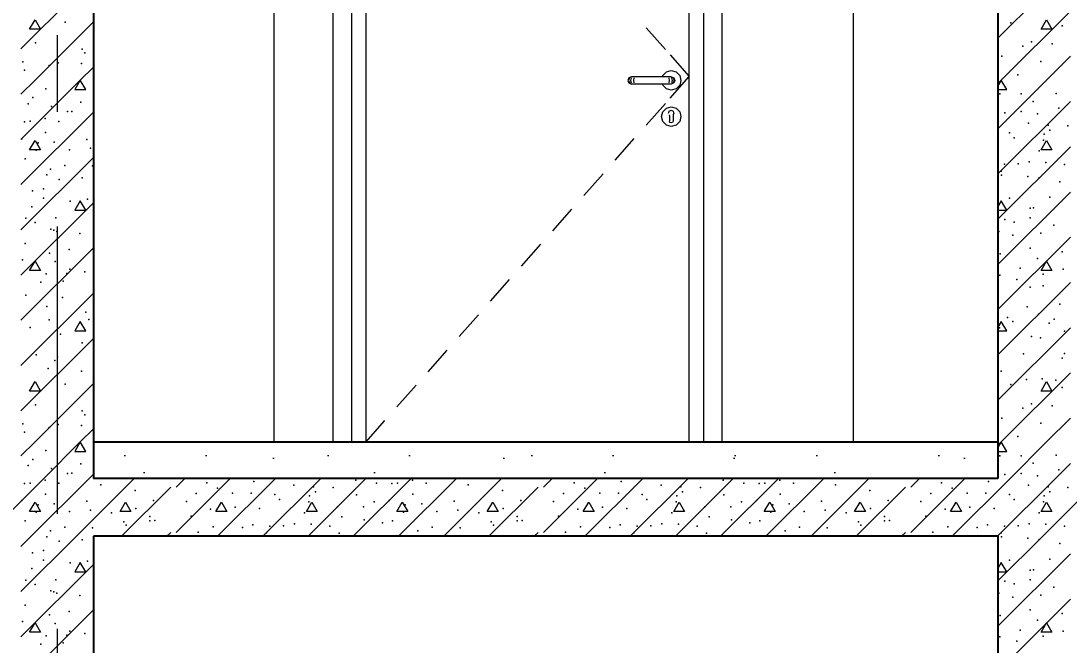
# Model space of a CAD drawing. Header units: millimetres. Extents: x 18162 to 7085488, y 72188 to 247925.
# Drawn here: x 4257013 to 4259909, y 146192 to 147917 of the extents above; entities that cross this region are included whole.
import ezdxf
from ezdxf.enums import TextEntityAlignment as Align

# ---------------------------------------------------------------- set-up
doc = ezdxf.new("R2010")
doc.units = ezdxf.units.MM
doc.header["$MEASUREMENT"] = 0
doc.linetypes.add('Double Dashed', pattern=[1093.611073, 529.166651, -211.666656, 141.111112, -211.666656])
for name, color, linetype in [('Archicad Doors', 7, 'Continuous'), ('Structural - Bearing', 7, 'Continuous'), ('Structural - Grid', 7, 'Continuous')]:
    doc.layers.add(name, color=color, linetype=linetype)
doc.styles.add('GENERATED_STYLE_3', font='', dxfattribs={"width": 0.8})
doc.styles.get('GENERATED_STYLE_3').set_extended_font_data('ISOCPEUR MON')
doc.dimstyles.new('GENERATED_STYLE__12', dxfattribs={"dimtxt": 330.000007, "dimasz": 171, "dimexe": 0.18, "dimexo": 150, "dimgap": 0, "dimtad": 1, "dimdec": 0, "dimzin": 0, "dimdsep": 46, "dimtxsty": 'GENERATED_STYLE_3', "dimblk": 'ARROWHEAD_2', "dimblk1": 'ARROWHEAD_2', "dimblk2": 'ARROWHEAD_2', "dimcen": 0.09, "dimclrd": 13, "dimclre": 13, "dimclrt": 13, "dimadec": 0, "dimazin": 0, "dimtfac": 1, "dimtdec": 4, "dimtmove": 0, "dimatfit": 3, "dimfxl": 1, "dimtolj": 1, "dimtzin": 0, "dimarcsym": 0})
doc.dimstyles.new('GENERATED_STYLE__13', dxfattribs={"dimtxt": 330.000007, "dimasz": 171, "dimexe": 0.18, "dimexo": 0.0625, "dimgap": 0, "dimtad": 1, "dimdec": 0, "dimzin": 0, "dimdsep": 46, "dimtxsty": 'GENERATED_STYLE_3', "dimblk": 'ARROWHEAD_2', "dimblk1": 'ARROWHEAD_2', "dimblk2": 'ARROWHEAD_2', "dimcen": 0.09, "dimse1": 1, "dimse2": 1, "dimclrd": 13, "dimclre": 13, "dimclrt": 13, "dimadec": 0, "dimazin": 0, "dimtfac": 1, "dimtdec": 4, "dimtmove": 0, "dimatfit": 3, "dimfxl": 1, "dimtolj": 1, "dimtzin": 0, "dimarcsym": 0})

# ---------------------------------------------------------------- blocks, each defined once
blk = doc.blocks.new('*X1422', base_point=(4294986.6, 104752.7))
at = {"layer": 'Structural - Bearing', "color": 7, "linetype": 'Continuous', "lineweight": 9}
for p, q in [((4259713.1, 146369.2), (4259836.6, 146492.7)), ((4259713.1, 146244.2), (4259913.1, 146444.2)), ((4259722.3, 146420.1), (4259713.1, 146404)), ((4259737.4, 146394.1), (4259722.3, 146420.1)), ((4259713.1, 146394), (4259737.4, 146394.1)), ((4259713.1, 146119.2), (4259913.1, 146319.2)), ((4259832.2, 146227.4), (4259847.3, 146253.4)), ((4259847.3, 146253.4), (4259862.2, 146227.4)), ((4259862.2, 146227.4), (4259832.2, 146227.4))]:
    blk.add_line(p, q, dxfattribs=at)
for p in [(4259722.7, 146490.8), (4259795.9, 146487.2), (4259827, 146483.7), (4259884.4, 146472.7), (4259745, 146426.8), (4259856.5, 146429.8), (4259802.5, 146399.4), (4259811.6, 146400.2), (4259731.8, 146368.6), (4259758, 146361.1), (4259801.7, 146372.7), (4259715.8, 146335.3), (4259754.5, 146324.6), (4259831.2, 146330.2), (4259867.2, 146352.3), (4259718.8, 146273.5), (4259801.7, 146289.2), (4259890.3, 146278.8), (4259822.3, 146260.7), (4259718, 146214.3), (4259774.2, 146233.3), (4259837.7, 146216.9), (4259893.5, 146230.8), (4259765.2, 146202.4)]:
    blk.add_point(p, dxfattribs=at)
blk = doc.blocks.new('*X1425', base_point=(4294986.6, 104752.7))
at = {"layer": 'Structural - Bearing', "color": 7, "linetype": 'Continuous', "lineweight": 9}
for p, q in [((4257013.1, 146464.6), (4257041.2, 146492.7)), ((4257013.1, 146339.6), (4257166.2, 146492.7)), ((4257013.1, 146214.6), (4257213.1, 146414.6)), ((4257176.9, 146420.1), (4257162, 146394)), ((4257192, 146394.1), (4257176.9, 146420.1)), ((4257162, 146394), (4257192, 146394.1)), ((4257013.1, 146089.6), (4257213.1, 146289.6)), ((4257036.8, 146227.4), (4257051.9, 146253.4)), ((4257051.9, 146253.4), (4257066.8, 146227.4)), ((4257066.8, 146227.4), (4257036.8, 146227.4))]:
    blk.add_line(p, q, dxfattribs=at)
for p in [(4257084.5, 146491.4), (4257118.5, 146479), (4257182.1, 146483.1), (4257045, 146447), (4257075.1, 146453.4), (4257075.7, 146426.8), (4257149.1, 146419.1), (4257196.7, 146424.2), (4257042.8, 146403.3), (4257026.1, 146371.8), (4257052.5, 146359.8), (4257109.1, 146372.7), (4257095.3, 146341.5), (4257103.6, 146338.9), (4257112.3, 146335.3), (4257175.7, 146329.1), (4257024.6, 146302.1), (4257092.1, 146275.2), (4257145.9, 146284.9), (4257017.7, 146256.8), (4257107.7, 146251.9), (4257083, 146217.9), (4257140.2, 146219.4), (4257147.9, 146230.8), (4257190, 146223.6), (4257067.6, 146194.8), (4257129.3, 146197.8)]:
    blk.add_point(p, dxfattribs=at)
blk = doc.blocks.new('*X1435', base_point=(4294986.6, 104752.7))
at = {"layer": 'Structural - Bearing', "color": 7, "linetype": 'Continuous', "lineweight": 9}
for p, q in [((4259713.1, 147869.2), (4259913.1, 148069.2)), ((4259722.3, 147753.4), (4259913.1, 147944.2)), ((4259832.2, 147894.1), (4259847.3, 147920.1)), ((4259847.3, 147920.1), (4259862.2, 147894.1)), ((4259862.2, 147894.1), (4259832.2, 147894.1)), ((4259847.3, 147753.4), (4259913.1, 147819.2)), ((4259713.1, 147619.2), (4259847.3, 147753.4)), ((4259713.1, 147744.2), (4259722.3, 147753.4)), ((4259722.3, 147753.4), (4259713.1, 147737.3)), ((4259737.4, 147727.4), (4259722.3, 147753.4)), ((4259713.1, 147727.4), (4259737.4, 147727.4)), ((4259713.1, 147494.2), (4259913.1, 147694.2)), ((4259832.2, 147560.7), (4259847.3, 147586.7)), ((4259847.3, 147586.7), (4259862.2, 147560.7)), ((4259713.1, 147369.2), (4259913.1, 147569.2)), ((4259862.2, 147560.7), (4259832.2, 147560.7)), ((4259713.1, 147244.2), (4259913.1, 147444.2)), ((4259722.3, 147420.1), (4259713.1, 147404)), ((4259737.4, 147394.1), (4259722.3, 147420.1)), ((4259713.1, 147394), (4259737.4, 147394.1)), ((4259713.1, 147119.2), (4259913.1, 147319.2)), ((4259832.2, 147227.4), (4259847.3, 147253.4)), ((4259847.3, 147253.4), (4259862.2, 147227.4)), ((4259862.2, 147227.4), (4259832.2, 147227.4)), ((4259713.1, 146994.2), (4259913.1, 147194.2)), ((4259722.3, 147086.7), (4259713.1, 147070.7)), ((4259737.4, 147060.7), (4259722.3, 147086.7)), ((4259713.1, 146869.2), (4259913.1, 147069.2)), ((4259713.1, 147060.7), (4259737.4, 147060.7)), ((4259722.3, 146753.4), (4259913.1, 146944.2)), ((4259832.2, 146894.1), (4259847.3, 146920.1)), ((4259847.3, 146920.1), (4259862.2, 146894)), ((4259862.2, 146894), (4259832.2, 146894.1)), ((4259847.3, 146753.4), (4259913.1, 146819.2)), ((4259713.1, 146744.2), (4259722.3, 146753.4)), ((4259722.3, 146753.4), (4259713.1, 146737.3)), ((4259737.4, 146727.4), (4259722.3, 146753.4)), ((4259746.6, 146652.7), (4259847.3, 146753.4)), ((4259713.1, 146727.4), (4259737.4, 146727.4)), ((4259871.6, 146652.7), (4259913.1, 146694.2))]:
    blk.add_line(p, q, dxfattribs=at)
for p in [(4259748.2, 147911.9), (4259890.1, 147903.6), (4259782.2, 147847), (4259805.6, 147859.2), (4259863.1, 147853.4), (4259723.4, 147819.2), (4259831.7, 147805.3), (4259767.8, 147768.4), (4259718, 147715.3), (4259777.2, 147715.3), (4259873.8, 147716.6), (4259810.7, 147694.7), (4259731.8, 147663.4), (4259776.8, 147666.6), (4259822.3, 147659.9), (4259881.1, 147676.3), (4259797.8, 147634.1), (4259851.7, 147628.9), (4259745.1, 147607.7), (4259840.9, 147604.2), (4259856.8, 147615.4), (4259905.8, 147627.4), (4259758, 147594.2), (4259839, 147587.8), (4259827, 147557.9), (4259731.2, 147520.8), (4259769.1, 147521.8), (4259799.1, 147527.3), (4259845.5, 147526), (4259896.5, 147520.5), (4259721.9, 147502.2), (4259722.7, 147490.8), (4259795.9, 147487.2), (4259827, 147483.7), (4259884.4, 147472.7), (4259745, 147426.8), (4259856.5, 147429.8), (4259802.5, 147399.4), (4259811.6, 147400.2), (4259731.8, 147368.6), (4259801.7, 147372.7), (4259758, 147361.1), (4259867.2, 147352.3), (4259715.8, 147335.3), (4259754.5, 147324.6), (4259831.2, 147330.2), (4259801.7, 147289.2), (4259718.8, 147273.5), (4259822.3, 147260.7), (4259890.3, 147278.8), (4259774.2, 147233.3), (4259893.5, 147230.8), (4259718, 147214.3), (4259765.2, 147202.4), (4259837.7, 147216.9), (4259801.7, 147180.8), (4259838.2, 147185.1), (4259794.2, 147127.2), (4259825.5, 147106.6), (4259884.1, 147134.5), (4259739.5, 147097.1), (4259754.3, 147086.6), (4259854.5, 147081.7), (4259868, 147093.2), (4259717.4, 147068.6), (4259896.5, 147059.4), (4259805.4, 147044.7), (4259830.7, 147041.3), (4259783.5, 146997.3), (4259896.5, 146997.6), (4259890.4, 146984.5), (4259721.9, 146949), (4259748.2, 146911.9), (4259791.5, 146925.8), (4259835, 146927.6), (4259873.4, 146924.3), (4259890.1, 146903.6), (4259782.2, 146847), (4259805.6, 146859.1), (4259863.1, 146853.4), (4259723.4, 146819.2), (4259831.7, 146805.3), (4259767.8, 146768.4), (4259718, 146715.2), (4259777.2, 146715.2), (4259873.8, 146716.5), (4259810.7, 146694.6), (4259881.1, 146676.3), (4259731.8, 146663.4), (4259776.8, 146666.6), (4259822.3, 146659.9)]:
    blk.add_point(p, dxfattribs=at)
blk = doc.blocks.new('*X1438', base_point=(4294986.6, 104752.7))
at = {"layer": 'Structural - Bearing', "color": 7, "linetype": 'Continuous', "lineweight": 9}
for p, q in [((4257013.1, 147839.6), (4257213.1, 148039.6)), ((4257036.8, 147894.1), (4257051.9, 147920.1)), ((4257051.9, 147920.1), (4257066.8, 147894.1)), ((4257066.8, 147894.1), (4257036.8, 147894.1)), ((4257051.9, 147753.4), (4257213.1, 147914.6)), ((4257176.9, 147753.4), (4257213.1, 147789.6)), ((4257013.1, 147589.6), (4257176.9, 147753.4)), ((4257013.1, 147714.6), (4257051.9, 147753.4)), ((4257176.9, 147753.4), (4257162, 147727.4)), ((4257192, 147727.4), (4257176.9, 147753.4)), ((4257162, 147727.4), (4257192, 147727.4)), ((4257013.1, 147464.6), (4257213.1, 147664.6)), ((4257036.8, 147560.7), (4257051.9, 147586.7)), ((4257051.9, 147586.7), (4257066.8, 147560.7)), ((4257066.8, 147560.7), (4257036.8, 147560.7)), ((4257013.1, 147339.6), (4257213.1, 147539.6)), ((4257013.1, 147214.6), (4257213.1, 147414.6)), ((4257176.9, 147420.1), (4257162, 147394)), ((4257192, 147394.1), (4257176.9, 147420.1)), ((4257162, 147394), (4257192, 147394.1)), ((4257013.1, 147089.6), (4257213.1, 147289.6)), ((4257036.8, 147227.4), (4257051.9, 147253.4)), ((4257051.9, 147253.4), (4257066.8, 147227.4)), ((4257066.8, 147227.4), (4257036.8, 147227.4)), ((4257013.1, 146964.6), (4257213.1, 147164.6)), ((4257176.9, 147086.7), (4257162, 147060.7)), ((4257192, 147060.7), (4257176.9, 147086.7)), ((4257162, 147060.7), (4257192, 147060.7)), ((4257013.1, 146839.6), (4257213.1, 147039.6)), ((4257036.8, 146894.1), (4257051.9, 146920.1)), ((4257051.9, 146920.1), (4257066.8, 146894)), ((4257051.9, 146753.4), (4257213.1, 146914.6)), ((4257066.8, 146894), (4257036.8, 146894.1)), ((4257176.9, 146753.4), (4257213.1, 146789.6)), ((4257013.1, 146714.6), (4257051.9, 146753.4)), ((4257076.2, 146652.7), (4257176.9, 146753.4)), ((4257176.9, 146753.4), (4257162, 146727.4)), ((4257192, 146727.4), (4257176.9, 146753.4)), ((4257162, 146727.4), (4257192, 146727.4)), ((4257201.2, 146652.7), (4257213.1, 146664.6))]:
    blk.add_line(p, q, dxfattribs=at)
for p in [(4257135.5, 147913.5), (4257053.6, 147856.3), (4257181.9, 147839.3), (4257018.1, 147803.8), (4257189.6, 147828.5), (4257022.7, 147780.6), (4257090.6, 147793.5), (4257116, 147801.4), (4257180.3, 147799.1), (4257082.2, 147729.4), (4257033.2, 147688.2), (4257046, 147705), (4257178.1, 147692.8), (4257097.1, 147680.1), (4257141.5, 147666.6), (4257153.5, 147666.8), (4257022.7, 147638.2), (4257038.2, 147639.8), (4257079.9, 147647.5), (4257118.2, 147639.3), (4257080.6, 147609), (4257015.2, 147591.6), (4257060.2, 147580), (4257105.3, 147581.9), (4257195.3, 147589.7), (4257055.1, 147559.4), (4257147, 147560.7), (4257204.9, 147565), (4257024.4, 147535.7), (4257134, 147517.7), (4257211.2, 147516.1), (4257084.5, 147491.4), (4257094.6, 147507.6), (4257182.1, 147483.1), (4257118.5, 147479), (4257045, 147447), (4257075.1, 147453.4), (4257075.7, 147426.8), (4257042.8, 147403.3), (4257149.1, 147419.1), (4257196.7, 147424.2), (4257026.1, 147371.8), (4257109.1, 147372.7), (4257052.5, 147359.8), (4257095.3, 147341.5), (4257103.6, 147338.9), (4257112.3, 147335.3), (4257175.7, 147329.1), (4257024.6, 147302.1), (4257145.9, 147284.9), (4257017.7, 147256.8), (4257092.1, 147275.3), (4257107.7, 147251.9), (4257147.9, 147230.8), (4257190, 147223.6), (4257067.6, 147194.8), (4257083, 147217.9), (4257129.3, 147197.8), (4257140.2, 147219.4), (4257026.8, 147159.4), (4257127.7, 147152.9), (4257084.2, 147128.2), (4257192.2, 147111.8), (4257090.7, 147091.2), (4257200.6, 147092), (4257038.2, 147069.5), (4257122.3, 147051.4), (4257182.4, 147027.4), (4257055.2, 146993.8), (4257106.3, 146978.9), (4257114, 146988.5), (4257088.3, 146956.2), (4257180.6, 146949.1), (4257135.5, 146913.5), (4257053.6, 146856.3), (4257181.9, 146839.3), (4257189.6, 146828.5), (4257018.1, 146803.7), (4257090.6, 146793.4), (4257116, 146801.4), (4257180.3, 146799.1), (4257022.7, 146780.6), (4257046, 146704.9), (4257082.2, 146729.4), (4257033.2, 146688.2), (4257097.1, 146680.1), (4257178.1, 146692.7), (4257141.5, 146666.6), (4257153.5, 146666.8)]:
    blk.add_point(p, dxfattribs=at)
blk = doc.blocks.new('*X1439', base_point=(4294986.6, 104752.7))
at = {"layer": 'Structural - Bearing', "color": 7, "linetype": 'Continuous', "lineweight": 9}
for p, q in [((4256916.2, 146492.7), (4257076.2, 146652.7)), ((4257041.2, 146492.7), (4257201.2, 146652.7)), ((4257166.2, 146492.7), (4257326.2, 146652.7)), ((4257442, 146628.4), (4257466.4, 146652.7)), ((4257442, 146503.4), (4257591.4, 146652.7)), ((4257556.4, 146492.7), (4257716.4, 146652.7)), ((4257681.4, 146492.7), (4257841.4, 146652.7)), ((4257806.4, 146492.7), (4257966.4, 146652.7)), ((4257931.4, 146492.7), (4258091.4, 146652.7)), ((4258056.4, 146492.7), (4258216.4, 146652.7)), ((4258181.4, 146492.7), (4258341.4, 146652.7)), ((4258457.2, 146628.4), (4258481.5, 146652.7)), ((4258457.2, 146503.4), (4258606.5, 146652.7)), ((4258571.5, 146492.7), (4258731.5, 146652.7)), ((4258696.5, 146492.7), (4258856.5, 146652.7)), ((4258821.5, 146492.7), (4258981.5, 146652.7)), ((4258946.5, 146492.7), (4259106.5, 146652.7)), ((4259071.5, 146492.7), (4259231.5, 146652.7)), ((4259196.5, 146492.7), (4259356.5, 146652.7)), ((4259472.3, 146628.4), (4259496.6, 146652.7)), ((4259472.3, 146503.4), (4259621.6, 146652.7)), ((4259586.6, 146492.7), (4259746.6, 146652.7)), ((4259711.6, 146492.7), (4259871.6, 146652.7)), ((4259836.6, 146492.7), (4259996.6, 146652.7)), ((4257291.2, 146492.7), (4257426.9, 146628.4)), ((4258306.4, 146492.7), (4258442, 146628.4)), ((4259321.5, 146492.7), (4259457.2, 146628.4)), ((4257036.8, 146560.7), (4257051.9, 146586.7)), ((4257051.9, 146586.7), (4257066.8, 146560.7)), ((4257286.8, 146560.7), (4257301.9, 146586.7)), ((4257301.9, 146586.7), (4257316.8, 146560.7)), ((4257551.9, 146560.7), (4257567, 146586.7)), ((4257567, 146586.7), (4257582, 146560.7)), ((4257801.9, 146560.7), (4257817, 146586.7)), ((4257817, 146586.7), (4257832, 146560.7)), ((4258051.9, 146560.7), (4258067, 146586.7)), ((4258067, 146586.7), (4258082, 146560.7)), ((4258301.9, 146560.7), (4258317, 146586.7)), ((4258317, 146586.7), (4258332, 146560.7)), ((4258567, 146560.7), (4258582.2, 146586.7)), ((4258582.2, 146586.7), (4258597.1, 146560.7)), ((4258817, 146560.7), (4258832.2, 146586.7)), ((4258832.2, 146586.7), (4258847.1, 146560.7)), ((4259067, 146560.7), (4259082.2, 146586.7)), ((4259082.2, 146586.7), (4259097.1, 146560.7)), ((4259317, 146560.7), (4259332.2, 146586.7)), ((4259332.2, 146586.7), (4259347.1, 146560.7)), ((4259582.2, 146560.7), (4259597.3, 146586.7)), ((4259597.3, 146586.7), (4259612.2, 146560.7)), ((4259832.2, 146560.7), (4259847.3, 146586.7)), ((4259847.3, 146586.7), (4259862.2, 146560.7)), ((4257066.8, 146560.7), (4257036.8, 146560.7)), ((4257316.8, 146560.7), (4257286.8, 146560.7)), ((4257582, 146560.7), (4257551.9, 146560.7)), ((4257832, 146560.7), (4257801.9, 146560.7)), ((4258082, 146560.7), (4258051.9, 146560.7)), ((4258332, 146560.7), (4258301.9, 146560.7)), ((4258597.1, 146560.7), (4258567, 146560.7)), ((4258847.1, 146560.7), (4258817, 146560.7)), ((4259097.1, 146560.7), (4259067, 146560.7)), ((4259347.1, 146560.7), (4259317, 146560.7)), ((4259612.2, 146560.7), (4259582.2, 146560.7)), ((4259862.2, 146560.7), (4259832.2, 146560.7)), ((4257416.2, 146492.7), (4257426.9, 146503.4)), ((4258431.4, 146492.7), (4258442, 146503.4)), ((4259446.5, 146492.7), (4259457.2, 146503.4))]:
    blk.add_line(p, q, dxfattribs=at)
for p in [(4257079.9, 146647.5), (4257656.8, 146644.4), (4257938.7, 146647.4), (4258095, 146647.5), (4258671.9, 146644.4), (4258953.8, 146647.4), (4259110.1, 146647.5), (4259687.1, 146644.4), (4257022.7, 146638.2), (4257038.2, 146639.7), (4257118.2, 146639.3), (4257233.6, 146635.1), (4257328.7, 146619.6), (4257526.7, 146640.6), (4257555.9, 146626), (4257767.6, 146634.1), (4257821.5, 146628.9), (4257826.6, 146615.4), (4257875.6, 146627.4), (4257995.5, 146639.3), (4258037.8, 146638.2), (4258053.3, 146639.7), (4258133.3, 146639.3), (4258248.8, 146635.1), (4258343.8, 146619.6), (4258541.9, 146640.6), (4258571.1, 146626), (4258782.7, 146634.1), (4258836.6, 146628.9), (4258841.7, 146615.4), (4258890.7, 146627.4), (4259010.6, 146639.3), (4259053, 146638.2), (4259068.4, 146639.7), (4259148.4, 146639.3), (4259263.9, 146635.1), (4259358.9, 146619.6), (4259557, 146640.6), (4259586.2, 146626), (4259797.8, 146634.1), (4259851.7, 146628.9), (4259856.8, 146615.4), (4259905.8, 146627.4), (4257015.2, 146591.6), (4257080.6, 146608.9), (4257195.3, 146589.7), (4257379.6, 146591.6), (4257470.1, 146589), (4257497.1, 146610.5), (4257597.4, 146611.9), (4257649.2, 146611.5), (4257714.8, 146607.7), (4257727.8, 146594.2), (4257808.8, 146587.8), (4257810.7, 146604.2), (4257940.5, 146607.3), (4257989.1, 146587.8), (4258030.3, 146591.6), (4258095.7, 146608.9), (4258210.4, 146589.7), (4258394.7, 146591.6), (4258485.2, 146589), (4258512.3, 146610.5), (4258612.5, 146611.9), (4258664.3, 146611.5), (4258730, 146607.7), (4258742.9, 146594.2), (4258823.9, 146587.8), (4258825.8, 146604.2), (4258955.6, 146607.3), (4259004.2, 146587.8), (4259045.4, 146591.6), (4259110.9, 146608.9), (4259225.5, 146589.7), (4259409.8, 146591.6), (4259500.3, 146589), (4259527.4, 146610.5), (4259627.7, 146611.9), (4259679.4, 146611.5), (4259745.1, 146607.7), (4259758, 146594.2), (4259839, 146587.8), (4259840.9, 146604.2), (4257055.1, 146559.4), (4257060.2, 146580), (4257105.3, 146581.9), (4257147, 146560.7), (4257204.9, 146565), (4257263.3, 146557.7), (4257330.6, 146569.7), (4257537.1, 146567.2), (4257604.7, 146573), (4257672.3, 146569.7), (4257796.8, 146557.8), (4257887.9, 146574.3), (4257959.4, 146573.6), (4258070.2, 146559.4), (4258075.3, 146580), (4258120.5, 146581.9), (4258162.1, 146560.7), (4258220.1, 146565), (4258278.4, 146557.7), (4258345.8, 146569.7), (4258552.2, 146567.2), (4258619.8, 146573), (4258687.4, 146569.7), (4258811.9, 146557.8), (4258903.1, 146574.3), (4258974.6, 146573.6), (4259085.3, 146559.4), (4259090.5, 146580), (4259135.6, 146581.9), (4259177.2, 146560.7), (4259235.2, 146565), (4259293.5, 146557.7), (4259360.9, 146569.7), (4259567.3, 146567.2), (4259634.9, 146573), (4259702.5, 146569.7), (4259827, 146557.8), (4257024.4, 146535.7), (4257297.1, 146533), (4257368.9, 146547), (4257369, 146535.2), (4257382.8, 146536.2), (4257483.1, 146548.6), (4257900.2, 146546.6), (4257961.2, 146538.4), (4258011.9, 146529.6), (4258039.5, 146535.7), (4258312.3, 146533), (4258384, 146547), (4258384.1, 146535.2), (4258397.9, 146536.2), (4258498.2, 146548.6), (4258915.3, 146546.6), (4258976.3, 146538.4), (4259027, 146529.6), (4259054.6, 146535.7), (4259327.4, 146533), (4259399.1, 146547), (4259399.3, 146535.2), (4259413, 146536.2), (4259513.3, 146548.6), (4257094.6, 146507.6), (4257134, 146517.7), (4257211.2, 146516.1), (4257304, 146523.8), (4257503.2, 146503.7), (4257544.6, 146519.2), (4257625.5, 146516.6), (4257654.2, 146524.7), (4257691.7, 146502.2), (4257701, 146520.7), (4257738.8, 146521.7), (4257768.8, 146527.2), (4257815.2, 146525.9), (4257866.3, 146520.4), (4257892.9, 146501), (4258109.7, 146507.6), (4258149.1, 146517.7), (4258226.4, 146516.1), (4258319.1, 146523.8), (4258518.3, 146503.7), (4258559.7, 146519.2), (4258640.6, 146516.6), (4258669.4, 146524.7), (4258706.8, 146502.2), (4258716.1, 146520.7), (4258753.9, 146521.7), (4258784, 146527.2), (4258830.3, 146525.9), (4258881.4, 146520.4), (4258908, 146501), (4259124.8, 146507.6), (4259164.2, 146517.7), (4259241.5, 146516.1), (4259334.2, 146523.8), (4259533.4, 146503.7), (4259574.8, 146519.2), (4259655.7, 146516.6), (4259684.5, 146524.7), (4259721.9, 146502.2), (4259731.2, 146520.7), (4259769.1, 146521.7), (4259799.1, 146527.2), (4259845.5, 146525.9), (4259896.5, 146520.4)]:
    blk.add_point(p, dxfattribs=at)
blk = doc.blocks.new('Standard grid marker[364]_3', base_point=(4257113.1, 164752.7))
at = {"layer": 'Structural - Grid', "color": 13, "linetype": 'Double Dashed', "lineweight": 13, "ltscale": 1.5}
blk.add_line((4257113.1, 163752.7), (4257113.1, 97752.7), dxfattribs=at)
at = {"layer": 'Structural - Grid', "color": 13, "lineweight": 13, "style": 'GENERATED_STYLE_3'}
blk.add_attdef('AC_MarkerText_1', text='', height=375, rotation=360, dxfattribs=at).set_placement((4257113.1, 96490.2), align=Align.TOP_CENTER)
blk = doc.blocks.new('*D1675', base_point=(4294986.6, 104752.7))
at = {"color": 12, "linetype": 'Continuous', "lineweight": 35}
for p, q in [((4268368, 146557.7), (4268593, 146427.8)), ((4268368, 143817.7), (4268593, 143687.8))]:
    blk.add_line(p, q, dxfattribs=at)
at = {"color": 13, "linetype": 'Continuous', "lineweight": 13}
for p, q in [((4268649.2, 146492.7), (4268311.7, 146492.7)), ((4268480.5, 143752.7), (4268480.5, 146492.7)), ((4268649.2, 143752.7), (4268311.7, 143752.7))]:
    blk.add_line(p, q, dxfattribs=at)
at = {"color": 13, "lineweight": 13, "char_height": 330, "attachment_point": 7, "rotation": 90, "style": 'GENERATED_STYLE_3'}
for s, insert in [('\\A1;{\\pql;\\fISOCPEUR MON|b0|i0|c0|p0;\\W0.800000;260}', (4268510.3, 145874.4)), ('\\A1;{\\pql;\\fISOCPEUR MON|b0|i0|c0|p0;\\W0.800000;2,740}', (4268576.1, 144417.9))]:
    blk.add_mtext(s, dxfattribs=dict(at, insert=insert))
blk = doc.blocks.new('ARROWHEAD_2')
at = {"color": 0, "linetype": 'Continuous', "lineweight": 0}
for p, q in [((-0.378, -0.655), (0.378, 0.655)), ((0, 0), (-1, 0))]:
    blk.add_line(p, q, dxfattribs=at)
blk = doc.blocks.new('*D1676', base_point=(4294986.6, 104752.7))
at = {"color": 12, "linetype": 'Continuous', "lineweight": 35}
for p, q in [((4268368, 146817.7), (4268593, 146687.8)), ((4268368, 146557.7), (4268593, 146427.8))]:
    blk.add_line(p, q, dxfattribs=at)
at = {"color": 13, "linetype": 'Continuous', "lineweight": 13}
for p, q in [((4268649.2, 146752.7), (4268311.7, 146752.7)), ((4268480.5, 146492.7), (4268480.5, 146752.7)), ((4268649.2, 146492.7), (4268311.7, 146492.7))]:
    blk.add_line(p, q, dxfattribs=at)
blk = doc.blocks.new('*D1677', base_point=(4294986.6, 104752.7))
at = {"color": 12, "linetype": 'Continuous', "lineweight": 35}
for p, q in [((4268368, 149557.7), (4268593, 149427.8)), ((4268368, 146817.7), (4268593, 146687.8))]:
    blk.add_line(p, q, dxfattribs=at)
at = {"color": 13, "linetype": 'Continuous', "lineweight": 13}
for p, q in [((4268649.2, 149492.7), (4268311.7, 149492.7)), ((4268480.5, 146752.7), (4268480.5, 149492.7)), ((4268649.2, 146752.7), (4268311.7, 146752.7))]:
    blk.add_line(p, q, dxfattribs=at)
at = {"color": 13, "lineweight": 13, "char_height": 330, "attachment_point": 7, "rotation": 90, "style": 'GENERATED_STYLE_3'}
for s, insert in [('\\A1;{\\pql;\\fISOCPEUR MON|b0|i0|c0|p0;\\W0.800000;500}', (4268510.3, 148874.4)), ('\\A1;{\\pql;\\fISOCPEUR MON|b0|i0|c0|p0;\\W0.800000;2,740}', (4268576.1, 147417.9))]:
    blk.add_mtext(s, dxfattribs=dict(at, insert=insert))
blk = doc.blocks.new('*D1727', base_point=(4294986.6, 104752.7))
at = {"color": 12, "linetype": 'Continuous', "lineweight": 35}
for p, q in [((4271333.2, 146117.7), (4271558.2, 145987.8)), ((4271333.2, 143817.7), (4271558.2, 143687.8))]:
    blk.add_line(p, q, dxfattribs=at)
at = {"color": 13, "linetype": 'Continuous', "lineweight": 13}
for p, q in [((4271614.4, 146052.7), (4270763.1, 146052.7)), ((4271445.7, 143752.7), (4271445.7, 146052.7)), ((4271614.4, 143752.7), (4271276.9, 143752.7))]:
    blk.add_line(p, q, dxfattribs=at)
at = {"color": 13, "lineweight": 13, "char_height": 330, "attachment_point": 7, "rotation": 90, "style": 'GENERATED_STYLE_3'}
for s, insert in [('\\A1;{\\pql;\\fISOCPEUR MON|b0|i0|c0|p0;\\W0.800000;440}', (4271096, 145969.7)), ('\\A1;{\\pql;\\fISOCPEUR MON|b0|i0|c0|p0;\\W0.800000;2,300}', (4271541.3, 144764.4)), ('\\A1;{\\pql;\\fISOCPEUR MON|b0|i0|c0|p0;\\W0.800000;260}', (4271475.5, 143817.7))]:
    blk.add_mtext(s, dxfattribs=dict(at, insert=insert))
blk = doc.blocks.new('*D1728', base_point=(4294986.6, 104752.7))
at = {"color": 12, "linetype": 'Continuous', "lineweight": 35}
for p, q in [((4271333.2, 146557.7), (4271558.2, 146427.8)), ((4271333.2, 146117.7), (4271558.2, 145987.8))]:
    blk.add_line(p, q, dxfattribs=at)
at = {"color": 13, "linetype": 'Continuous', "lineweight": 13}
for p, q in [((4271614.4, 146492.7), (4271276.9, 146492.7)), ((4271445.7, 146052.7), (4271445.7, 146492.7)), ((4271614.4, 146052.7), (4270763.1, 146052.7))]:
    blk.add_line(p, q, dxfattribs=at)
blk = doc.blocks.new('*D1729', base_point=(4294986.6, 104752.7))
at = {"color": 12, "linetype": 'Continuous', "lineweight": 35}
for p, q in [((4271333.2, 146817.7), (4271558.2, 146687.8)), ((4271333.2, 146557.7), (4271558.2, 146427.8))]:
    blk.add_line(p, q, dxfattribs=at)
at = {"color": 13, "linetype": 'Continuous', "lineweight": 13}
for p, q in [((4271614.4, 146752.7), (4271276.9, 146752.7)), ((4271445.7, 146492.7), (4271445.7, 146752.7)), ((4271614.4, 146492.7), (4271276.9, 146492.7))]:
    blk.add_line(p, q, dxfattribs=at)
blk = doc.blocks.new('*D1730', base_point=(4294986.6, 104752.7))
at = {"color": 12, "linetype": 'Continuous', "lineweight": 35}
for p, q in [((4271333.2, 149117.7), (4271558.2, 148987.8)), ((4271333.2, 146817.7), (4271558.2, 146687.8))]:
    blk.add_line(p, q, dxfattribs=at)
at = {"color": 13, "linetype": 'Continuous', "lineweight": 13}
for p, q in [((4271614.4, 149052.7), (4270763.1, 149052.7)), ((4271445.7, 146752.7), (4271445.7, 149052.7)), ((4271614.4, 146752.7), (4271276.9, 146752.7))]:
    blk.add_line(p, q, dxfattribs=at)
at = {"color": 13, "lineweight": 13, "char_height": 330, "attachment_point": 7, "rotation": 90, "style": 'GENERATED_STYLE_3'}
for s, insert in [('\\A1;{\\pql;\\fISOCPEUR MON|b0|i0|c0|p0;\\W0.800000;440}', (4271096, 148969.7)), ('\\A1;{\\pql;\\fISOCPEUR MON|b0|i0|c0|p0;\\W0.800000;2,300}', (4271541.3, 147764.4)), ('\\A1;{\\pql;\\fISOCPEUR MON|b0|i0|c0|p0;\\W0.800000;260}', (4271475.5, 146817.7))]:
    blk.add_mtext(s, dxfattribs=dict(at, insert=insert))
blk = doc.blocks.new('*D1761', base_point=(4294986.6, 104752.7))
at = {"color": 12, "linetype": 'Continuous', "lineweight": 35}
for p, q in [((4261661.1, 146557.7), (4261886.1, 146427.8)), ((4261661.1, 143817.7), (4261886.1, 143687.8))]:
    blk.add_line(p, q, dxfattribs=at)
at = {"color": 13, "linetype": 'Continuous', "lineweight": 13}
for p, q in [((4261942.3, 146492.7), (4261604.8, 146492.7)), ((4261773.6, 143752.7), (4261773.6, 146492.7)), ((4261942.3, 143752.7), (4261604.8, 143752.7))]:
    blk.add_line(p, q, dxfattribs=at)
at = {"color": 13, "lineweight": 13, "char_height": 330, "attachment_point": 7, "rotation": 90, "style": 'GENERATED_STYLE_3'}
for s, insert in [('\\A1;{\\pql;\\fISOCPEUR MON|b0|i0|c0|p0;\\W0.800000;260}', (4261803.4, 145874.4)), ('\\A1;{\\pql;\\fISOCPEUR MON|b0|i0|c0|p0;\\W0.800000;2,740}', (4261869.2, 144417.9))]:
    blk.add_mtext(s, dxfattribs=dict(at, insert=insert))
blk = doc.blocks.new('*D1762', base_point=(4294986.6, 104752.7))
at = {"color": 12, "linetype": 'Continuous', "lineweight": 35}
for p, q in [((4261661.1, 146817.7), (4261886.1, 146687.8)), ((4261661.1, 146557.7), (4261886.1, 146427.8))]:
    blk.add_line(p, q, dxfattribs=at)
at = {"color": 13, "linetype": 'Continuous', "lineweight": 13}
for p, q in [((4261942.3, 146752.7), (4261604.8, 146752.7)), ((4261773.6, 146492.7), (4261773.6, 146752.7)), ((4261942.3, 146492.7), (4261604.8, 146492.7))]:
    blk.add_line(p, q, dxfattribs=at)
blk = doc.blocks.new('*D1763', base_point=(4294986.6, 104752.7))
at = {"color": 12, "linetype": 'Continuous', "lineweight": 35}
for p, q in [((4261661.1, 149557.7), (4261886.1, 149427.8)), ((4261661.1, 146817.7), (4261886.1, 146687.8))]:
    blk.add_line(p, q, dxfattribs=at)
at = {"color": 13, "linetype": 'Continuous', "lineweight": 13}
for p, q in [((4261942.3, 149492.7), (4261604.8, 149492.7)), ((4261773.6, 146752.7), (4261773.6, 149492.7)), ((4261942.3, 146752.7), (4261604.8, 146752.7))]:
    blk.add_line(p, q, dxfattribs=at)
at = {"color": 13, "lineweight": 13, "char_height": 330, "attachment_point": 7, "rotation": 90, "style": 'GENERATED_STYLE_3'}
for s, insert in [('\\A1;{\\pql;\\fISOCPEUR MON|b0|i0|c0|p0;\\W0.800000;260}', (4261803.4, 148874.4)), ('\\A1;{\\pql;\\fISOCPEUR MON|b0|i0|c0|p0;\\W0.800000;2,740}', (4261869.2, 147417.9))]:
    blk.add_mtext(s, dxfattribs=dict(at, insert=insert))

msp = doc.modelspace()

# ---------------------------------------------------------------- hatches: boundary and pattern name
at = {"layer": 'Structural - Bearing', "linetype": 'Continuous', "lineweight": 9}
h = msp.add_hatch(dxfattribs=at)
h.set_pattern_fill('Lightweight_Concrete_0003', style=0, pattern_type=2)
h.set_pattern_definition([(0, (4294986.6, 104752.7), (0, 1169.134), [73.125, -601.875]), (0, (4295324.1, 105337.3), (0, 1169.134), [73.125, -601.875]), (60, (4294986.6, 104752.7), (-1012.5, 584.567), [73.125, -601.875]), (60, (4295661.6, 104752.7), (-1012.5, 584.567), [73.125, -601.875]), (120, (4295059.7, 104752.7), (1012.5, 584.567), [73.125, -601.875]), (120, (4295734.7, 104752.7), (1012.5, 584.567), [73.125, -601.875]), (0, (4294986.58, 104865.2), (0, 225), [0, -225, 0, -337.5]), (45, (4295099.08, 104865.2), (-159.099, 159.099), [0, -168.75, 0, -281.25])])
h.paths.add_polyline_path([(4257213.1, 146752.7), (4257213.1, 146652.7), (4259713.1, 146652.7), (4259713.1, 146752.7)])

# ---------------------------------------------------------------- linework, layer by layer
at = {"layer": 'Archicad Doors', "color": 7, "linetype": 'Continuous', "lineweight": 9}
for p, q in [((4257713.1, 146752.7), (4257713.1, 149052.7)), ((4259313.1, 149052.7), (4259313.1, 146752.7)), ((4257876.1, 146752.7), (4257876.1, 148889.7)), ((4258950.1, 148889.7), (4258950.1, 146752.7)), ((4257926.1, 148839.7), (4257926.1, 146752.7)), ((4258900.1, 146752.7), (4258900.1, 148839.7)), ((4257966.1, 148774.7), (4257966.1, 146752.7)), ((4258860.1, 146752.7), (4258860.1, 148774.7)), ((4258741.1, 147898.2), (4258794.1, 147838.3)), ((4258807.1, 147823.6), (4258860.1, 147763.7)), ((4258786.7, 147766.2), (4258796.6, 147776.1)), ((4258796.6, 147776.1), (4258810.1, 147779.7)), ((4258810.1, 147779.7), (4258823.6, 147776.1)), ((4258823.6, 147776.1), (4258833.5, 147766.2)), ((4258693, 147759.8), (4258690.1, 147752.7)), ((4258690.1, 147752.7), (4258693, 147745.6)), ((4258694.6, 147759.8), (4258691.8, 147752.7)), ((4258691.8, 147752.7), (4258694.6, 147745.6)), ((4258700.1, 147762.7), (4258693, 147759.8)), ((4258693, 147745.6), (4258700.1, 147742.7)), ((4258699.4, 147759.8), (4258697.3, 147752.7)), ((4258697.3, 147752.7), (4258699.4, 147745.6)), ((4258701.2, 147762.7), (4258700.1, 147762.7)), ((4258704.5, 147762.7), (4258701.2, 147762.7)), ((4258709.4, 147762.7), (4258704.5, 147762.7)), ((4258706.6, 147759.8), (4258705.5, 147752.7)), ((4258705.5, 147752.7), (4258706.6, 147745.6)), ((4258715.1, 147762.7), (4258709.4, 147762.7)), ((4258795.1, 147762.7), (4258715.1, 147762.7)), ((4258785.8, 147762.7), (4258786.7, 147766.2)), ((4258800.8, 147762.7), (4258795.1, 147762.7)), ((4258805.7, 147762.7), (4258800.8, 147762.7)), ((4258803.6, 147759.8), (4258804.7, 147752.7)), ((4258804.7, 147752.7), (4258803.6, 147745.6)), ((4258809, 147762.7), (4258805.7, 147762.7)), ((4258807.1, 147703.8), (4258860.1, 147763.7)), ((4258810.1, 147762.7), (4258809, 147762.7)), ((4258810.1, 147762.7), (4258817.2, 147759.8)), ((4258817.2, 147745.6), (4258810.1, 147742.7)), ((4258810.8, 147759.8), (4258812.9, 147752.7)), ((4258812.9, 147752.7), (4258810.8, 147745.6)), ((4258815.6, 147759.8), (4258818.4, 147752.7)), ((4258818.4, 147752.7), (4258815.6, 147745.6)), ((4258817.2, 147759.8), (4258820.1, 147752.7)), ((4258820.1, 147752.7), (4258817.2, 147745.6)), ((4258833.5, 147766.2), (4258837.1, 147752.7)), ((4258837.1, 147752.7), (4258833.5, 147739.2)), ((4258701.2, 147742.7), (4258700.1, 147742.7)), ((4258704.5, 147742.7), (4258701.2, 147742.7)), ((4258709.4, 147742.7), (4258704.5, 147742.7)), ((4258715.1, 147742.7), (4258709.4, 147742.7)), ((4258795.1, 147742.7), (4258715.1, 147742.7)), ((4258786.7, 147739.2), (4258785.8, 147742.7)), ((4258796.6, 147729.3), (4258786.7, 147739.2)), ((4258800.8, 147742.7), (4258795.1, 147742.7)), ((4258810.1, 147725.7), (4258796.6, 147729.3)), ((4258805.7, 147742.7), (4258800.8, 147742.7)), ((4258809, 147742.7), (4258805.7, 147742.7)), ((4258810.1, 147742.7), (4258809, 147742.7)), ((4258823.6, 147729.3), (4258810.1, 147725.7)), ((4258833.5, 147739.2), (4258823.6, 147729.3)), ((4258741.1, 147629.2), (4258794.1, 147689.1)), ((4258783.1, 147652.7), (4258786.7, 147666.2)), ((4258786.7, 147666.2), (4258796.6, 147676.1)), ((4258796.6, 147676.1), (4258810.1, 147679.7)), ((4258802.6, 147662.4), (4258803.4, 147664.3)), ((4258803.4, 147664.3), (4258804.7, 147667.8)), ((4258804.7, 147667.8), (4258810.1, 147670.1)), ((4258805.1, 147655.6), (4258805.1, 147657.1)), ((4258810.1, 147679.7), (4258823.6, 147676.1)), ((4258810.1, 147670.1), (4258815.5, 147667.8)), ((4258817.6, 147662.4), (4258815.1, 147657.1)), ((4258815.1, 147657.1), (4258815.1, 147655.6)), ((4258815.5, 147667.8), (4258816.8, 147664.3)), ((4258816.8, 147664.3), (4258817.6, 147662.4)), ((4258823.6, 147676.1), (4258833.5, 147666.2)), ((4258833.5, 147666.2), (4258837.1, 147652.7)), ((4258786.7, 147639.2), (4258783.1, 147652.7)), ((4258796.6, 147629.3), (4258786.7, 147639.2)), ((4258810.1, 147625.7), (4258796.6, 147629.3)), ((4258805.1, 147655.6), (4258805.1, 147652.7)), ((4258805.1, 147652.7), (4258805.1, 147649.8)), ((4258805.1, 147649.8), (4258805.1, 147644)), ((4258805.1, 147644), (4258805.1, 147640.2)), ((4258806.6, 147636.7), (4258805.1, 147640.2)), ((4258810.1, 147635.2), (4258806.6, 147636.7)), ((4258813.6, 147636.7), (4258810.1, 147635.2)), ((4258823.6, 147629.3), (4258810.1, 147625.7)), ((4258815.1, 147640.2), (4258813.6, 147636.7)), ((4258815.1, 147655.6), (4258815.1, 147652.7)), ((4258815.1, 147652.7), (4258815.1, 147649.8)), ((4258815.1, 147649.8), (4258815.1, 147644)), ((4258815.1, 147644), (4258815.1, 147640.2)), ((4258833.5, 147639.2), (4258823.6, 147629.3)), ((4258837.1, 147652.7), (4258833.5, 147639.2)), ((4258655, 147531.8), (4258708, 147591.7)), ((4258568.9, 147434.4), (4258621.9, 147494.3)), ((4258482.8, 147337), (4258535.8, 147397)), ((4258396.7, 147239.6), (4258449.7, 147299.6)), ((4258310.6, 147142.2), (4258363.6, 147202.2)), ((4258224.4, 147044.9), (4258277.4, 147104.8)), ((4258138.3, 146947.5), (4258191.3, 147007.4)), ((4258052.2, 146850.1), (4258105.2, 146910)), ((4257966.1, 146752.7), (4258019.1, 146812.6))]:
    msp.add_line(p, q, dxfattribs=at)
at = {"layer": 'Structural - Bearing', "color": 7, "linetype": 'Continuous', "lineweight": 25}
for p, q in [((4257213.1, 149492.7), (4257213.1, 146752.7)), ((4259713.1, 149492.7), (4259713.1, 146752.7)), ((4257213.1, 146752.7), (4257213.1, 146652.7)), ((4259713.1, 146752.7), (4257213.1, 146752.7)), ((4259713.1, 146752.7), (4259713.1, 146652.7)), ((4259713.1, 146652.7), (4257213.1, 146652.7)), ((4257213.1, 146492.7), (4257213.1, 143752.7)), ((4259713.1, 146492.7), (4257213.1, 146492.7)), ((4259713.1, 146492.7), (4259713.1, 143752.7))]:
    msp.add_line(p, q, dxfattribs=at)

# ---------------------------------------------------------------- block references
at = {"layer": 'Structural - Bearing', "lineweight": 0}
for name in ['*X1438', '*X1435', '*X1439', '*X1425', '*X1422']:
    msp.add_blockref(name, (4294986.6, 104752.7), dxfattribs=at)
at = {"layer": 'Structural - Grid', "color": 13, "linetype": 'Continuous', "lineweight": 13}
msp.add_blockref('Standard grid marker[364]_3', (4257113.1, 164752.7), dxfattribs=at)

# ---------------------------------------------------------------- dimensions: what is measured, and where the dimension line sits
at = {"color": 13, "linetype": 'Continuous', "lineweight": 13}
for base, p1, p2, dimstyle, picture, middle in [((4271445.7, 149052.7), (4259113.1, 146752.7), (4270613.1, 149052.7), 'GENERATED_STYLE__12', '*D1730', (4271214.7, 148317.2)), ((4268480.5, 149492.7), (4259113.1, 146752.7), (4268963.1, 149492.7), 'GENERATED_STYLE__12', '*D1677', (4268249.5, 147970.7)), ((4261773.6, 149492.7), (4259113.1, 146752.7), (4268963.1, 149492.7), 'GENERATED_STYLE__13', '*D1763', (4261542.6, 147970.7)), ((4271445.7, 146752.7), (4259113.1, 146492.7), (4259113.1, 146752.7), 'GENERATED_STYLE__12', '*D1729', (4271214.7, 147194.4)), ((4268480.5, 146752.7), (4259113.1, 146492.7), (4259113.1, 146752.7), 'GENERATED_STYLE__12', '*D1676', (4268249.5, 146251.1)), ((4261773.6, 146752.7), (4259113.1, 146492.7), (4259113.1, 146752.7), 'GENERATED_STYLE__13', '*D1762', (4261542.6, 146251.1)), ((4271445.7, 146052.7), (4259113.1, 143752.7), (4270613.1, 146052.7), 'GENERATED_STYLE__12', '*D1727', (4271214.7, 145317.2)), ((4268480.5, 146492.7), (4259113.1, 143752.7), (4259113.1, 146492.7), 'GENERATED_STYLE__12', '*D1675', (4268249.5, 144970.7)), ((4261773.6, 146492.7), (4259113.1, 143752.7), (4259113.1, 146492.7), 'GENERATED_STYLE__13', '*D1761', (4261542.6, 144970.7)), ((4271445.7, 146492.7), (4270613.1, 146052.7), (4259113.1, 146492.7), 'GENERATED_STYLE__12', '*D1728', (4270835.2, 146346.4))]:
    dim = msp.add_linear_dim(base=base, p1=p1, p2=p2, angle=90, dimstyle=dimstyle, dxfattribs=at)
    dim.commit()
    dim.dimension.update_dxf_attribs({"geometry": picture, "text_midpoint": middle, "dimtype": 160, "text_rotation": 90})

doc.saveas('drawing.dxf')
